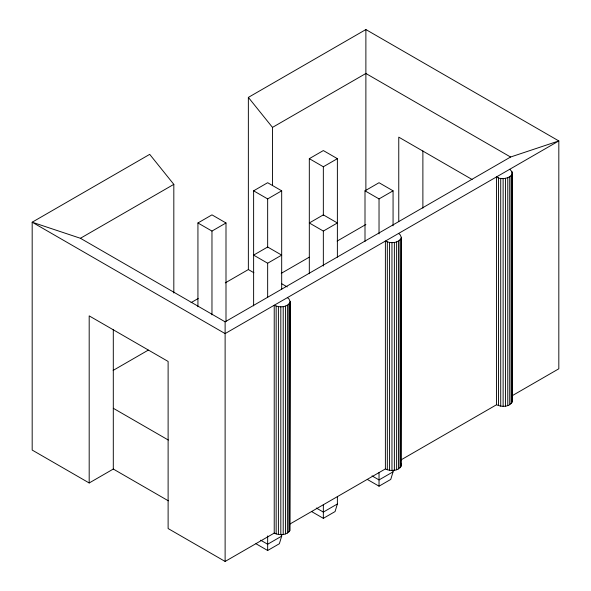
<?xml version="1.0" encoding="UTF-8"?>
<svg xmlns="http://www.w3.org/2000/svg" width="591" height="591" viewBox="0 0 591 591"><rect width="100%" height="100%" fill="white"/><g stroke="black" fill="none" stroke-linecap="round" stroke-linejoin="round"><path stroke-width="0.89" d="M168.317 500.806L113.302 469.047L89.189 482.973L89.189 315.882L168.117 361.448L168.117 528.539L225.119 561.45L274.231 533.097C279.078 535.498 286.443 535.505 289.797 530.688L290.115 301.447L288.866 298.765L287.389 297.65M289.797 530.688L290.115 301.447M289.775 524.121L385.391 468.922C390.237 471.322 397.603 471.33 400.957 466.513L401.274 237.272L400.026 234.583L398.548 233.475M400.957 466.513L401.274 237.272M509.708 169.299C518.204 176.236 501.693 181.533 496.551 176.894L496.551 404.739L400.934 459.946M496.551 404.739C501.471 407.273 510.639 407.265 512.427 400.942L512.427 173.097M281.685 534.286L281.685 536.133L279.366 543.727L267.657 550.494L255.94 543.727M337.38 496.595L337.38 503.983L335.06 511.577L323.343 518.337L311.634 511.577M393.067 469.985L393.067 471.832L390.747 479.427L379.03 486.186L367.321 479.427M274.231 533.097L274.231 305.244C279.078 307.652 286.443 307.652 289.797 302.836M385.391 468.922L385.391 241.069C390.237 243.477 397.603 243.477 400.957 238.661M225.289 282.875L248.36 269.555L248.36 97.397L365.881 29.55L558.82 140.939L558.82 368.791L512.079 395.778M80.42 238.284L225.119 321.829L510.58 157.021L558.82 140.939L225.119 333.597L32.18 222.209L80.42 238.284L173.82 184.362L149.7 154.362L32.18 222.209L32.18 450.061L89.189 482.973M272.481 185.411L272.481 127.397L365.881 73.476L510.58 157.021M197.933 306.744L197.933 222.97L211.97 214.865L225.998 222.97L225.998 321.474M253.62 305.894L253.62 190.819L267.657 182.715L281.685 190.819L281.685 289.324M309.315 273.736L309.315 158.661L323.343 150.565L337.38 158.661L337.38 257.166M197.933 222.97L211.97 231.066L225.998 222.97M253.62 190.819L267.657 198.916L281.685 190.819M309.315 158.661L323.343 166.765L337.38 158.661M365.002 241.446L365.002 190.819L379.03 182.715L393.067 190.819L393.067 225.799M191.078 302.629L198.236 298.492M267.657 263.224L281.685 255.12L267.657 247.016L253.62 255.12L267.657 263.224L267.657 297.28M323.343 231.066L337.38 222.97L323.343 214.865L309.315 222.97L323.343 231.066L323.343 266.053M365.002 190.819L379.03 198.916L393.067 190.819M113.147 370.402L148.275 350.123M281.257 273.345L309.204 257.211M337.143 241.084L365.881 224.491M281.685 536.133L267.657 544.237L260.638 540.189M337.38 503.983L323.343 512.087L316.325 508.031M393.067 471.832L379.03 479.929L372.02 475.881M472.113 179.494L398.762 137.149L398.762 221.477M281.818 283.806L287.263 286.945M248.36 269.555L253.894 272.747M113.302 408.285L168.317 440.044M248.36 97.397L272.481 127.397M512.116 399.553L512.427 400.942M400.957 463.728L401.274 465.124M512.116 171.7L512.116 402.331M511.185 175.778L511.185 403.631M509.708 176.894L509.708 404.739M507.78 177.743L507.78 405.596M505.534 178.283L505.534 406.135M503.126 178.467L503.126 406.312M500.717 178.283L500.717 406.135M498.479 177.743L498.479 405.596M422.883 150.919L422.883 208.15M400.026 239.953L400.026 467.806M398.548 241.069L398.548 468.922M396.62 241.918L396.62 469.771M394.374 242.458L394.374 470.31M391.966 242.642L391.966 470.495M389.565 242.458L389.565 470.31M387.319 241.918L387.319 469.771M379.03 198.916L379.03 233.903M379.03 472.549L379.03 486.186M365.881 29.55L365.881 190.42M323.343 166.765L323.343 215.56M323.343 504.699L323.343 518.337M288.866 304.136L288.866 531.981M287.389 305.244L287.389 533.097M285.46 306.101L285.46 533.946M283.215 306.633L283.215 534.486M280.814 306.818L280.814 534.67M278.405 306.633L278.405 534.486M276.16 306.101L276.16 533.946M267.657 198.916L267.657 247.71M267.657 535.926L267.657 550.494M225.119 321.829L225.119 561.45M211.97 231.066L211.97 314.84M173.82 184.362L173.82 293.018M113.302 329.453L113.302 469.047"/></g></svg>
